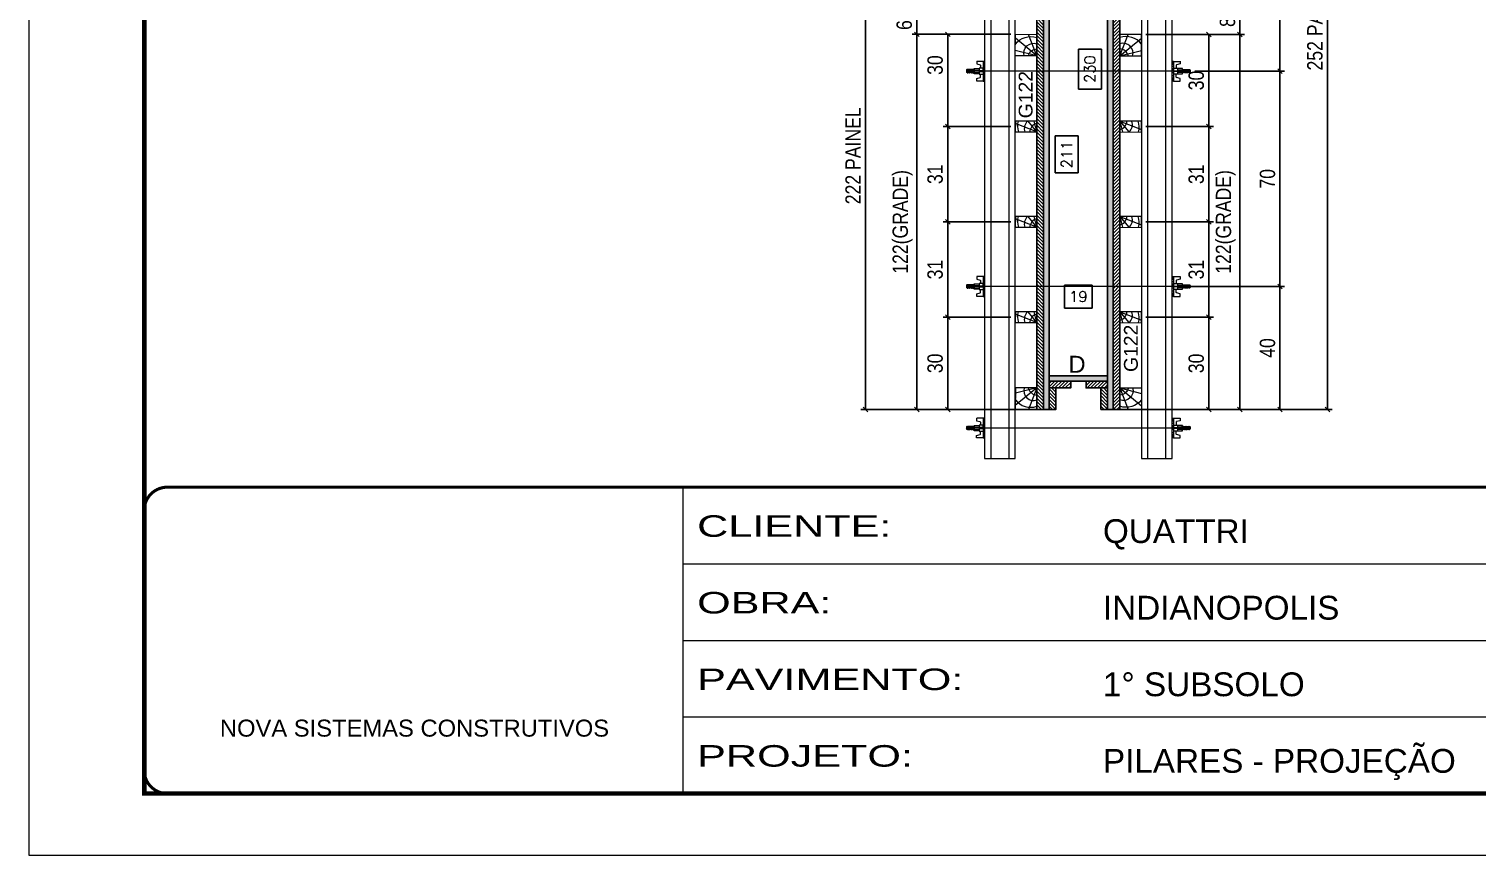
# Model space of a CAD drawing. Header units: millimetres. Extents: x 1945 to 8225, y 304 to 15137.
# Drawn here: x 3543 to 4485, y 8344 to 8881 of the extents above; entities that cross this region are included whole.
import ezdxf
from ezdxf.enums import TextEntityAlignment as Align

# ---------------------------------------------------------------- set-up
doc = ezdxf.new("R2010")
doc.units = ezdxf.units.MM
doc.linetypes.add('CONTINUO', pattern=[0])
doc.linetypes.add('DASHED', pattern=[0.75, 0.5, -0.25])
for name, color, linetype, lineweight in [('CONCRETO', 251, 'Continuous', 25), ('Folhas', 255, 'Continuous', 9), ('Hachura', 251, 'Continuous', 9), ('Madeira', 126, 'Continuous', 18), ('Perfil Metálico', 224, 'Continuous', 18), ('SARRAFO DE PRESSAO', 251, 'DASHED', 9)]:
    doc.layers.add(name, color=color, linetype=linetype, lineweight=lineweight)
for name, color, linetype in [('COTA', 241, 'Continuous'), ('Painéis', 200, 'Continuous'), ('SARRAFO', 251, 'Continuous'), ('TEXTO_GERAL', 7, 'Continuous')]:
    doc.layers.add(name, color=color, linetype=linetype)
doc.styles.add('ARIAL', font='arial.ttf')
doc.styles.add('COTA TECNICA 2X', font='techl___.ttf', dxfattribs={"height": 10})
doc.styles.add('ROMANS', font='romans.shx')
doc.styles.add('SANSSERIF', font='sas_____.pfb')
doc.styles.add('Tecnologia', font='')
doc.styles.get('Tecnologia').set_extended_font_data('Forgotten Futurist')
doc.dimstyles.new('Cota Seção interna', dxfattribs={"dimtxt": 7, "dimasz": 6, "dimexe": 0.18, "dimexo": 2, "dimgap": -4, "dimtad": 3, "dimdec": 1, "dimlfac": 0.5, "dimzin": 12, "dimdsep": 46, "dimtxsty": 'ROMANS', "dimblk": 'ARCHTICK', "dimcen": 0.09, "dimse1": 1, "dimse2": 1, "dimsd1": 1, "dimsd2": 1, "dimclrd": 180, "dimclre": 5, "dimclrt": 1, "dimadec": 0, "dimazin": 3, "dimtfac": 1, "dimtdec": 1, "dimtofl": 0, "dimtmove": 0, "dimatfit": 3, "dimldrblk": 'ARCHTICK', "dimfxl": 1, "dimtolj": 1, "dimtzin": 0, "dimarcsym": 0})
doc.dimstyles.new('SECAO PILAR', dxfattribs={"dimtxt": 10, "dimasz": 3, "dimexe": 3, "dimexo": 3, "dimgap": 3, "dimtad": 1, "dimdec": 1, "dimlfac": 0.5, "dimzin": 12, "dimdsep": 46, "dimtxsty": 'COTA TECNICA 2X', "dimblk1": 'OBLIQUE', "dimblk2": 'OBLIQUE', "dimsah": 1, "dimcen": 0.9, "dimclrd": 256, "dimclre": 256, "dimclrt": 256, "dimadec": 1, "dimazin": 3, "dimtfac": 1, "dimtdec": 1, "dimtmove": 0, "dimatfit": 3, "dimfxl": 1, "dimtolj": 1, "dimtzin": 12, "dimarcsym": 0})

# ---------------------------------------------------------------- blocks, each defined once
blk = doc.blocks.new('9999999999')
at = {"color": 30, "linetype": 'CONTINUO'}
for p, q in [((98564.56, 34230.21), (98564.56, 34429.45)), ((98564.56, 34379.64), (99583.98, 34379.64)), ((98564.56, 34329.83), (99487.98, 34329.83)), ((98564.56, 34280.02), (99487.98, 34280.02))]:
    blk.add_line(p, q, dxfattribs=at)
at = {"color": 30, "linetype": 'CONTINUO', "const_width": 2}
blk.add_lwpolyline([(99583.98, 34230.21), (99583.98, 34414.45, 0.414214), (99568.98, 34429.45), (98228.98, 34429.45, 0.414214), (98213.98, 34414.45), (98213.98, 34245.21, 0.414214), (98228.98, 34230.21), (99583.98, 34230.21)], format="xyb", dxfattribs=at)
at = {"layer": 'Folhas'}
blk.add_lwpolyline([(98138.98, 34190.21), (99623.98, 34190.21), (99623.98, 35240.21), (98138.98, 35240.21)], close=True, dxfattribs=at)
at = {"layer": 'Folhas', "color": 30, "const_width": 3}
blk.add_lwpolyline([(98213.98, 34230.21), (99583.98, 34230.21), (99583.98, 35200.21), (98213.98, 35200.21)], close=True, dxfattribs=at)
at = {"color": 7, "linetype": 'Continuous', "ltscale": 5, "style": 'ARIAL'}
for s, height, p in [('QUATTRI', 15.483, (98837.68, 34393.13)), ('INDIANOPOLIS', 15.4829, (98837.68, 34343.32)), ('1° SUBSOLO', 15.483, (98837.68, 34293.51)), ('NOVA SISTEMAS CONSTRUTIVOS', 11.0592, (98263.19, 34267.21)), ('PILARES - PROJEÇÃO', 15.4829, (98837.68, 34243.7))]:
    blk.add_text(s, height=height, dxfattribs=at).set_placement(p)
at = {"layer": 'Folhas', "color": 7, "style": 'Tecnologia', "width": 1.5}
for s, p in [('CLIENTE:', (98573.65, 34397.17)), ('OBRA:', (98573.65, 34347.31)), ('PAVIMENTO:', (98573.65, 34297.5)), ('PROJETO:', (98573.65, 34247.69))]:
    blk.add_text(s, height=14, dxfattribs=at).set_placement(p)
blk = doc.blocks.new('*D937')
at = {"layer": 'COTA', "color": 180, "lineweight": -2, "transparency": 16777216}
for p, q in [((4235.05, 8714.92), (4217.05, 8714.92)), ((4217.05, 8714.92), (4217.05, 8699.92)), ((4235.05, 8699.92), (4235.05, 8714.92)), ((4217.05, 8699.92), (4235.05, 8699.92))]:
    blk.add_line(p, q, dxfattribs=at)
at = {"layer": 'Defpoints', "color": 0, "transparency": 16777216}
for p in [(4207.05, 8695.92), (4207.05, 8656.4), (4245.05, 8656.4)]:
    blk.add_point(p, dxfattribs=at)
at = {"layer": 'COTA', "color": 1, "transparency": 16777216, "insert": (4226.05, 8707.42), "char_height": 7, "attachment_point": 5, "style": 'ROMANS'}
blk.add_mtext('\\A1;19', dxfattribs=at)
blk = doc.blocks.new('_ArchTick')
at = {"color": 0, "linetype": 'ByBlock', "const_width": 0.15}
blk.add_lwpolyline([(-0.5, -0.5), (0.5, 0.5)], dxfattribs=at)
blk = doc.blocks.new('C')
at = {"layer": 'Hachura', "color": 0}
for p, q in [((0, 3.22), (0, -3.22)), ((0.45, 3.22), (0, 3.22)), ((0.46, 3.16), (0, 3.16)), ((0.46, 3.05), (0, 3.05)), ((0.46, 2.88), (0, 2.88)), ((0, 2.75), (0, -1.16)), ((0.46, 2.65), (0, 2.65)), ((0.46, 2.23), (0, 2.23)), ((0.46, 1.51), (0, 1.51)), ((0.39, 0.49), (0.17, 0.49)), ((0.45, -3.23), (0.45, 3.22)), ((0.45, 3.22), (2.58, 3.22)), ((1.74, 0.97), (0.45, 0.97)), ((1.45, 0.1), (0.45, 0.1)), ((1.35, 1.94), (1.35, 0.96)), ((2.58, 2.39), (1.47, 2.09)), ((1.74, -0.97), (1.74, 0.97)), ((1.74, 0.97), (1.74, 0.84)), ((1.74, 0.97), (1.74, 0.84)), ((1.74, 0.84), (3.35, 0.84)), ((3.35, 0.45), (1.74, 0.45)), ((2.58, 3.22), (2.58, 2.39)), ((3.32, 0.84), (3.32, -0.84)), ((3.35, 0.84), (3.35, -0.84)), ((3.68, 0.45), (3.35, 0.45)), ((3.84, -0.52), (3.35, 0.45)), ((3.35, 0.06), (3.67, -0.57)), ((3.68, 0.45), (4.16, -0.52)), ((3.72, 0.5), (4.25, -0.57)), ((4.37, -0.55), (3.83, 0.53)), ((4.15, 0.45), (3.93, 0.45)), ((4.42, -0.52), (3.93, 0.45)), ((4.15, 0.45), (4.26, 0.45)), ((4.26, 0.45), (4.74, -0.52)), ((4.3, 0.5), (4.83, -0.57)), ((4.95, -0.55), (4.41, 0.53)), ((4.51, 0.45), (4.84, 0.45)), ((5, -0.52), (4.51, 0.45)), ((4.84, 0.45), (5.32, -0.52)), ((4.88, 0.5), (5.41, -0.57)), ((5.53, -0.55), (4.99, 0.53)), ((5.58, -0.52), (5.09, 0.45)), ((5.42, 0.45), (5.09, 0.45)), ((5.58, -0.52), (5.09, 0.45)), ((5.42, 0.45), (5.74, -0.19)), ((5.46, 0.5), (5.74, -0.07)), ((5.74, 0.19), (5.57, 0.53)), ((5.74, 0.32), (5.68, 0.45)), ((5.68, 0.45), (5.74, 0.45)), ((5.74, 0.45), (5.9, 0.29)), ((5.74, 0.45), (5.74, -0.52)), ((5.9, -0.36), (5.9, 0.29)), ((0.45, 0), (0, 0)), ((0.46, -1.52), (0, -1.52)), ((0.46, -2.23), (0, -2.23)), ((0.46, -2.65), (0, -2.65)), ((0.46, -2.88), (0, -2.88)), ((0.46, -3.05), (0, -3.05)), ((0.46, -3.16), (0, -3.16)), ((0, -3.22), (2.57, -3.22)), ((0.08, -0.48), (0.29, -0.48)), ((0.29, -0.48), (0.4, -0.48)), ((0.45, 0), (0.45, -0.97)), ((0.45, -0.16), (1.45, -0.16)), ((0.45, -0.65), (0.45, -0.32)), ((0.45, -3.23), (0.45, -0.65)), ((0.45, -0.97), (1.74, -0.97)), ((1.35, -1.94), (1.35, -0.97)), ((2.58, -2.39), (1.47, -2.1)), ((3.35, -0.32), (1.74, -0.32)), ((3.35, -0.84), (1.74, -0.84)), ((2.58, -3.23), (2.58, -2.39)), ((3.35, -0.07), (3.58, -0.52)), ((3.35, -0.52), (3.58, -0.52)), ((3.84, -0.52), (4.16, -0.52)), ((4.42, -0.52), (4.74, -0.52)), ((4.63, -0.52), (4.74, -0.52)), ((5, -0.52), (5.32, -0.52)), ((5.58, -0.52), (5.74, -0.52)), ((5.74, -0.52), (5.9, -0.36)), ((5.74, -0.52), (5.74, -0.52))]:
    blk.add_line(p, q, dxfattribs=at)
for centre, radius, start, end in [((1.52, 1.94), 0.161, 104.7436, 180), ((1.44, -0.03), 0.129, 272.695, 87.305), ((3.81, 0.39), 0.143, 25.5688, 154.4312), ((4.39, 0.39), 0.143, 25.5688, 154.4312), ((4.97, 0.39), 0.143, 25.5688, 154.4312), ((5.55, 0.39), 0.143, 25.5688, 154.4312), ((0.17, -0.37), 0.174, 221.744, 317.8592), ((1.52, -1.94), 0.161, 180, 255.2564), ((3.71, -0.4), 0.174, 222.1408, 318.256), ((4.29, -0.4), 0.174, 222.1408, 318.256), ((4.87, -0.4), 0.174, 222.1408, 318.256), ((5.45, -0.4), 0.174, 222.1408, 318.256), ((5.61, -0.4), 0.174, 317.8592, 318.256)]:
    blk.add_arc(centre, radius, start, end, dxfattribs=at)
blk = doc.blocks.new('_Oblique')
at = {"color": 0, "linetype": 'ByBlock', "lineweight": -2}
blk.add_line((-0.5, -0.5), (0.5, 0.5), dxfattribs=at)
blk = doc.blocks.new('*D939')
at = {"layer": 'COTA', "lineweight": -2, "transparency": 16777216}
for p, q in [((4196.05, 9078), (4084.57, 9078)), ((4087.57, 8634), (4087.57, 9078)), ((4196.05, 8634), (4084.57, 8634))]:
    blk.add_line(p, q, dxfattribs=at)
at = {"layer": 'Defpoints', "color": 0, "transparency": 16777216}
for p in [(4087.57, 9078), (4199.05, 9078), (4199.05, 8634)]:
    blk.add_point(p, dxfattribs=at)
at = {"layer": 'COTA', "lineweight": -2, "transparency": 16777216, "xscale": 3, "yscale": 3, "zscale": 3}
for p, rotation in [((4087.57, 9078), 90), ((4087.57, 8634), 270)]:
    blk.add_blockref('_Oblique', p, dxfattribs=dict(at, rotation=rotation))
at = {"layer": 'COTA', "transparency": 16777216, "insert": (4079.49, 8799), "char_height": 10, "attachment_point": 5, "rotation": 90, "style": 'COTA TECNICA 2X'}
blk.add_mtext('\\A1;222 PAINEL', dxfattribs=at)
blk = doc.blocks.new('*D942')
at = {"layer": 'COTA', "lineweight": -2, "transparency": 16777216}
for p, q in [((4290.05, 8714.01), (4360.23, 8714.01)), ((4357.23, 8634), (4357.23, 8714.01)), ((4270.05, 8634), (4360.23, 8634))]:
    blk.add_line(p, q, dxfattribs=at)
at = {"layer": 'Defpoints', "color": 0, "transparency": 16777216}
for p in [(4287.05, 8714.01), (4357.23, 8714.01), (4267.05, 8634)]:
    blk.add_point(p, dxfattribs=at)
at = {"layer": 'COTA', "lineweight": -2, "transparency": 16777216, "xscale": 3, "yscale": 3, "zscale": 3}
for p, rotation in [((4357.23, 8714.01), 90), ((4357.23, 8634), 270)]:
    blk.add_blockref('_Oblique', p, dxfattribs=dict(at, rotation=rotation))
at = {"layer": 'COTA', "transparency": 16777216, "insert": (4349.13, 8674), "char_height": 10, "attachment_point": 5, "rotation": 90, "style": 'COTA TECNICA 2X'}
blk.add_mtext('\\A1;40', dxfattribs=at)
blk = doc.blocks.new('*D943')
at = {"layer": 'COTA', "linetype": 'ByBlock', "lineweight": -2, "transparency": 16777216}
for p, q in [((4301.86, 8854.07), (4360.23, 8854.07)), ((4357.23, 8714.01), (4357.23, 8854.07)), ((4290.05, 8714.01), (4360.23, 8714.01))]:
    blk.add_line(p, q, dxfattribs=at)
at = {"layer": 'Defpoints', "color": 0, "linetype": 'ByBlock', "transparency": 16777216}
for p in [(4298.86, 8854.07), (4357.23, 8854.07), (4287.05, 8714.01)]:
    blk.add_point(p, dxfattribs=at)
at = {"layer": 'COTA', "linetype": 'ByBlock', "lineweight": -2, "transparency": 16777216, "xscale": 3, "yscale": 3, "zscale": 3}
for p, rotation in [((4357.23, 8854.07), 90), ((4357.23, 8714.01), 270)]:
    blk.add_blockref('_Oblique', p, dxfattribs=dict(at, rotation=rotation))
at = {"layer": 'COTA', "linetype": 'ByBlock', "transparency": 16777216, "insert": (4349.13, 8784.04), "char_height": 10, "attachment_point": 5, "rotation": 90, "style": 'COTA TECNICA 2X'}
blk.add_mtext('\\A1;70', dxfattribs=at)
blk = doc.blocks.new('*D944')
at = {"layer": 'COTA', "linetype": 'ByBlock', "lineweight": -2, "transparency": 16777216}
for p, q in [((4301.86, 8994.07), (4360.23, 8994.07)), ((4357.23, 8854.07), (4357.23, 8994.07)), ((4301.86, 8854.07), (4360.23, 8854.07))]:
    blk.add_line(p, q, dxfattribs=at)
at = {"layer": 'Defpoints', "color": 0, "linetype": 'ByBlock', "transparency": 16777216}
for p in [(4298.86, 8994.07), (4357.23, 8994.07), (4298.86, 8854.07)]:
    blk.add_point(p, dxfattribs=at)
at = {"layer": 'COTA', "linetype": 'ByBlock', "lineweight": -2, "transparency": 16777216, "xscale": 3, "yscale": 3, "zscale": 3}
for p, rotation in [((4357.23, 8994.07), 90), ((4357.23, 8854.07), 270)]:
    blk.add_blockref('_Oblique', p, dxfattribs=dict(at, rotation=rotation))
at = {"layer": 'COTA', "linetype": 'ByBlock', "transparency": 16777216, "insert": (4349.13, 8924.07), "char_height": 10, "attachment_point": 5, "rotation": 90, "style": 'COTA TECNICA 2X'}
blk.add_mtext('\\A1;70', dxfattribs=at)
blk = doc.blocks.new('*D945')
at = {"layer": 'COTA', "linetype": 'ByBlock', "lineweight": -2, "transparency": 16777216}
for p, q in [((4248.05, 9138), (4391.08, 9138)), ((4388.08, 8634), (4388.08, 9138)), ((4248.05, 8634), (4391.08, 8634))]:
    blk.add_line(p, q, dxfattribs=at)
at = {"layer": 'Defpoints', "color": 0, "linetype": 'ByBlock', "transparency": 16777216}
for p in [(4245.05, 9138), (4388.08, 9138), (4245.05, 8634)]:
    blk.add_point(p, dxfattribs=at)
at = {"layer": 'COTA', "linetype": 'ByBlock', "lineweight": -2, "transparency": 16777216, "xscale": 3, "yscale": 3, "zscale": 3}
for p, rotation in [((4388.08, 9138), 90), ((4388.08, 8634), 270)]:
    blk.add_blockref('_Oblique', p, dxfattribs=dict(at, rotation=rotation))
at = {"layer": 'COTA', "linetype": 'ByBlock', "transparency": 16777216, "insert": (4379.97, 8886), "char_height": 10, "attachment_point": 5, "rotation": 90, "style": 'COTA TECNICA 2X'}
blk.add_mtext('\\A1;252 PAINEL', dxfattribs=at)
blk = doc.blocks.new('*D947')
at = {"layer": 'COTA', "color": 180, "lineweight": -2, "transparency": 16777216}
for p, q in [((4241.05, 8868.36), (4226.05, 8868.36)), ((4226.05, 8868.36), (4226.05, 8842.36)), ((4241.05, 8842.36), (4241.05, 8868.36)), ((4226.05, 8842.36), (4241.05, 8842.36))]:
    blk.add_line(p, q, dxfattribs=at)
at = {"layer": 'Defpoints', "color": 0, "transparency": 16777216}
for p in [(4245.05, 9116), (4245.05, 8656), (4245.05, 8656)]:
    blk.add_point(p, dxfattribs=at)
at = {"layer": 'COTA', "color": 1, "transparency": 16777216, "insert": (4233.55, 8855.36), "char_height": 7, "attachment_point": 5, "rotation": 90, "style": 'ROMANS'}
blk.add_mtext('\\A1;230', dxfattribs=at)
blk = doc.blocks.new('PONTALETE')
at = {"layer": 'Madeira'}
for q in [(2.71, 7), (7, 5.76), (7, 1.74)]:
    blk.add_line((0, 0), q, dxfattribs=at)
blk.add_lwpolyline([(0, 0), (7, 0), (7, 7), (0, 7)], close=True, dxfattribs=at)
for centre, radius, start, end in [((2.04, 0.06), 6.23, 37.2818, 109.0913), ((1.09, 0.9), 3.19, 343.603, 109.9847), ((-0.21, -0.78), 3.09, 14.6322, 86.0383)]:
    blk.add_arc(centre, radius, start, end, dxfattribs=at)
blk = doc.blocks.new('MEIO PONTALETE')
at = {"layer": 'Madeira'}
for q in [(2.71, 7), (3.5, 2.88), (3.5, 0.87)]:
    blk.add_line((0, 0), q, dxfattribs=at)
blk.add_lwpolyline([(0, 0), (3.5, 0), (3.5, 7), (0, 7)], close=True, dxfattribs=at)
for centre, radius, start, end in [((2.04, 0.06), 6.23, 76.4499, 109.0913), ((1.09, 0.9), 3.19, 40.9063, 109.9847), ((-0.21, -0.78), 3.09, 14.6322, 86.0383)]:
    blk.add_arc(centre, radius, start, end, dxfattribs=at)
blk = doc.blocks.new('*D948')
at = {"layer": 'COTA', "lineweight": -2, "transparency": 16777216}
for p, q in [((4182.05, 8694.01), (4138.11, 8694.01)), ((4141.11, 8634.01), (4141.11, 8694.01)), ((4182.04, 8634.01), (4138.11, 8634.01))]:
    blk.add_line(p, q, dxfattribs=at)
at = {"layer": 'Defpoints', "color": 0, "transparency": 16777216}
for p in [(4141.11, 8694.01), (4185.05, 8694.01), (4185.04, 8634.01)]:
    blk.add_point(p, dxfattribs=at)
at = {"layer": 'COTA', "lineweight": -2, "transparency": 16777216, "xscale": 3, "yscale": 3, "zscale": 3}
for p, rotation in [((4141.11, 8694.01), 90), ((4141.11, 8634.01), 270)]:
    blk.add_blockref('_Oblique', p, dxfattribs=dict(at, rotation=rotation))
at = {"layer": 'COTA', "transparency": 16777216, "insert": (4132.9, 8664.01), "char_height": 10, "attachment_point": 5, "rotation": 90, "style": 'COTA TECNICA 2X'}
blk.add_mtext('\\A1;30', dxfattribs=at)
blk = doc.blocks.new('*D949')
at = {"layer": 'COTA', "lineweight": -2, "transparency": 16777216}
for p, q in [((4182.07, 8878.01), (4117.92, 8878.01)), ((4120.92, 8878.01), (4120.92, 8634.01)), ((4182.04, 8634.01), (4117.92, 8634.01))]:
    blk.add_line(p, q, dxfattribs=at)
at = {"layer": 'Defpoints', "color": 0, "transparency": 16777216}
for p in [(4185.07, 8878.01), (4120.92, 8634.01), (4185.04, 8634.01)]:
    blk.add_point(p, dxfattribs=at)
at = {"layer": 'COTA', "lineweight": -2, "transparency": 16777216, "xscale": 3, "yscale": 3, "zscale": 3}
for p, rotation in [((4120.92, 8878.01), 90), ((4120.92, 8634.01), 270)]:
    blk.add_blockref('_Oblique', p, dxfattribs=dict(at, rotation=rotation))
at = {"layer": 'COTA', "transparency": 16777216, "insert": (4111.7, 8756.01), "char_height": 10, "attachment_point": 5, "rotation": 90, "style": 'COTA TECNICA 2X'}
blk.add_mtext('\\A1;122(GRADE)', dxfattribs=at)
blk = doc.blocks.new('*D950')
at = {"layer": 'COTA', "lineweight": -2, "transparency": 16777216}
for p, q in [((4182.05, 8756.01), (4138.11, 8756.01)), ((4141.11, 8694.01), (4141.11, 8756.01)), ((4182.05, 8694.01), (4138.11, 8694.01))]:
    blk.add_line(p, q, dxfattribs=at)
at = {"layer": 'Defpoints', "color": 0, "transparency": 16777216}
for p in [(4141.11, 8756.01), (4185.05, 8756.01), (4185.05, 8694.01)]:
    blk.add_point(p, dxfattribs=at)
at = {"layer": 'COTA', "lineweight": -2, "transparency": 16777216, "xscale": 3, "yscale": 3, "zscale": 3}
for p, rotation in [((4141.11, 8756.01), 90), ((4141.11, 8694.01), 270)]:
    blk.add_blockref('_Oblique', p, dxfattribs=dict(at, rotation=rotation))
at = {"layer": 'COTA', "transparency": 16777216, "insert": (4132.9, 8725.01), "char_height": 10, "attachment_point": 5, "rotation": 90, "style": 'COTA TECNICA 2X'}
blk.add_mtext('\\A1;31', dxfattribs=at)
blk = doc.blocks.new('*D951')
at = {"layer": 'COTA', "lineweight": -2, "transparency": 16777216}
for p, q in [((4182.05, 8818.01), (4138.11, 8818.01)), ((4141.11, 8756.01), (4141.11, 8818.01)), ((4182.05, 8756.01), (4138.11, 8756.01))]:
    blk.add_line(p, q, dxfattribs=at)
at = {"layer": 'Defpoints', "color": 0, "transparency": 16777216}
for p in [(4141.11, 8818.01), (4185.05, 8818.01), (4185.05, 8756.01)]:
    blk.add_point(p, dxfattribs=at)
at = {"layer": 'COTA', "lineweight": -2, "transparency": 16777216, "xscale": 3, "yscale": 3, "zscale": 3}
for p, rotation in [((4141.11, 8818.01), 90), ((4141.11, 8756.01), 270)]:
    blk.add_blockref('_Oblique', p, dxfattribs=dict(at, rotation=rotation))
at = {"layer": 'COTA', "transparency": 16777216, "insert": (4132.9, 8787.01), "char_height": 10, "attachment_point": 5, "rotation": 90, "style": 'COTA TECNICA 2X'}
blk.add_mtext('\\A1;31', dxfattribs=at)
blk = doc.blocks.new('*D952')
at = {"layer": 'COTA', "lineweight": -2, "transparency": 16777216}
for p, q in [((4182.05, 8878.01), (4138.11, 8878.01)), ((4141.11, 8818.01), (4141.11, 8878.01)), ((4182.05, 8818.01), (4138.11, 8818.01))]:
    blk.add_line(p, q, dxfattribs=at)
at = {"layer": 'Defpoints', "color": 0, "transparency": 16777216}
for p in [(4141.11, 8878.01), (4185.05, 8878.01), (4185.05, 8818.01)]:
    blk.add_point(p, dxfattribs=at)
at = {"layer": 'COTA', "lineweight": -2, "transparency": 16777216, "xscale": 3, "yscale": 3, "zscale": 3}
for p, rotation in [((4141.11, 8878.01), 90), ((4141.11, 8818.01), 270)]:
    blk.add_blockref('_Oblique', p, dxfattribs=dict(at, rotation=rotation))
at = {"layer": 'COTA', "transparency": 16777216, "insert": (4132.9, 8858.01), "char_height": 10, "attachment_point": 5, "rotation": 90, "style": 'COTA TECNICA 2X'}
blk.add_mtext('\\A1;30', dxfattribs=at)
blk = doc.blocks.new('*D956')
at = {"layer": 'COTA', "lineweight": -2, "transparency": 16777216}
for p, q in [((4182.06, 8890.02), (4117.92, 8890.02)), ((4120.92, 8878.01), (4120.92, 8890.02)), ((4182.07, 8878.01), (4117.92, 8878.01))]:
    blk.add_line(p, q, dxfattribs=at)
at = {"layer": 'Defpoints', "color": 0, "transparency": 16777216}
for p in [(4120.92, 8890.02), (4185.06, 8890.02), (4185.07, 8878.01)]:
    blk.add_point(p, dxfattribs=at)
at = {"layer": 'COTA', "lineweight": -2, "transparency": 16777216, "xscale": 3, "yscale": 3, "zscale": 3}
for p, rotation in [((4120.92, 8890.02), 90), ((4120.92, 8878.01), 270)]:
    blk.add_blockref('_Oblique', p, dxfattribs=dict(at, rotation=rotation))
at = {"layer": 'COTA', "transparency": 16777216, "insert": (4112.82, 8884.02), "char_height": 10, "attachment_point": 5, "rotation": 90, "style": 'COTA TECNICA 2X'}
blk.add_mtext('\\A1;6', dxfattribs=at)
blk = doc.blocks.new('*D958')
at = {"layer": 'COTA', "color": 180, "lineweight": -2, "transparency": 16777216}
for p, q in [((4225.96, 8811.89), (4210.96, 8811.89)), ((4210.96, 8811.89), (4210.96, 8787.89)), ((4225.96, 8787.89), (4225.96, 8811.89)), ((4210.96, 8787.89), (4225.96, 8787.89))]:
    blk.add_line(p, q, dxfattribs=at)
at = {"layer": 'Defpoints', "color": 0, "transparency": 16777216}
for p in [(4207.05, 9078), (4207.05, 8656), (4229.96, 8656)]:
    blk.add_point(p, dxfattribs=at)
at = {"layer": 'COTA', "color": 1, "transparency": 16777216, "insert": (4218.46, 8799.89), "char_height": 7, "attachment_point": 5, "rotation": 90, "style": 'ROMANS'}
blk.add_mtext('\\A1;211', dxfattribs=at)
blk = doc.blocks.new('*D963')
at = {"layer": 'COTA', "lineweight": -2, "transparency": 16777216}
for p, q in [((4270.06, 8877.98), (4313.99, 8877.98)), ((4310.99, 8877.98), (4310.99, 8817.98)), ((4270.05, 8817.98), (4313.99, 8817.98))]:
    blk.add_line(p, q, dxfattribs=at)
at = {"layer": 'Defpoints', "color": 0, "transparency": 16777216}
for p in [(4267.06, 8877.98), (4267.05, 8817.98), (4310.99, 8817.98)]:
    blk.add_point(p, dxfattribs=at)
at = {"layer": 'COTA', "lineweight": -2, "transparency": 16777216, "xscale": 3, "yscale": 3, "zscale": 3}
for p, rotation in [((4310.99, 8877.98), 90), ((4310.99, 8817.98), 270)]:
    blk.add_blockref('_Oblique', p, dxfattribs=dict(at, rotation=rotation))
at = {"layer": 'COTA', "transparency": 16777216, "insert": (4302.77, 8847.98), "char_height": 10, "attachment_point": 5, "rotation": 90, "style": 'COTA TECNICA 2X'}
blk.add_mtext('\\A1;30', dxfattribs=at)
blk = doc.blocks.new('*D964')
at = {"layer": 'COTA', "lineweight": -2, "transparency": 16777216}
for p, q in [((4270.06, 8877.98), (4334.19, 8877.98)), ((4331.19, 8633.98), (4331.19, 8877.98)), ((4270.04, 8633.98), (4334.19, 8633.98))]:
    blk.add_line(p, q, dxfattribs=at)
at = {"layer": 'Defpoints', "color": 0, "transparency": 16777216}
for p in [(4267.06, 8877.98), (4331.19, 8877.98), (4267.04, 8633.98)]:
    blk.add_point(p, dxfattribs=at)
at = {"layer": 'COTA', "lineweight": -2, "transparency": 16777216, "xscale": 3, "yscale": 3, "zscale": 3}
for p, rotation in [((4331.19, 8877.98), 90), ((4331.19, 8633.98), 270)]:
    blk.add_blockref('_Oblique', p, dxfattribs=dict(at, rotation=rotation))
at = {"layer": 'COTA', "transparency": 16777216, "insert": (4321.96, 8755.98), "char_height": 10, "attachment_point": 5, "rotation": 90, "style": 'COTA TECNICA 2X'}
blk.add_mtext('\\A1;122(GRADE)', dxfattribs=at)
blk = doc.blocks.new('*D965')
at = {"layer": 'COTA', "lineweight": -2, "transparency": 16777216}
for p, q in [((4270.05, 8817.98), (4313.99, 8817.98)), ((4310.99, 8817.98), (4310.99, 8755.98)), ((4270.05, 8755.98), (4313.99, 8755.98))]:
    blk.add_line(p, q, dxfattribs=at)
at = {"layer": 'Defpoints', "color": 0, "transparency": 16777216}
for p in [(4267.05, 8817.98), (4267.05, 8755.98), (4310.99, 8755.98)]:
    blk.add_point(p, dxfattribs=at)
at = {"layer": 'COTA', "lineweight": -2, "transparency": 16777216, "xscale": 3, "yscale": 3, "zscale": 3}
for p, rotation in [((4310.99, 8817.98), 90), ((4310.99, 8755.98), 270)]:
    blk.add_blockref('_Oblique', p, dxfattribs=dict(at, rotation=rotation))
at = {"layer": 'COTA', "transparency": 16777216, "insert": (4302.77, 8786.98), "char_height": 10, "attachment_point": 5, "rotation": 90, "style": 'COTA TECNICA 2X'}
blk.add_mtext('\\A1;31', dxfattribs=at)
blk = doc.blocks.new('*D966')
at = {"layer": 'COTA', "lineweight": -2, "transparency": 16777216}
for p, q in [((4270.05, 8755.98), (4313.99, 8755.98)), ((4310.99, 8755.98), (4310.99, 8693.98)), ((4270.05, 8693.98), (4313.99, 8693.98))]:
    blk.add_line(p, q, dxfattribs=at)
at = {"layer": 'Defpoints', "color": 0, "transparency": 16777216}
for p in [(4267.05, 8755.98), (4267.05, 8693.98), (4310.99, 8693.98)]:
    blk.add_point(p, dxfattribs=at)
at = {"layer": 'COTA', "lineweight": -2, "transparency": 16777216, "xscale": 3, "yscale": 3, "zscale": 3}
for p, rotation in [((4310.99, 8755.98), 90), ((4310.99, 8693.98), 270)]:
    blk.add_blockref('_Oblique', p, dxfattribs=dict(at, rotation=rotation))
at = {"layer": 'COTA', "transparency": 16777216, "insert": (4302.77, 8724.98), "char_height": 10, "attachment_point": 5, "rotation": 90, "style": 'COTA TECNICA 2X'}
blk.add_mtext('\\A1;31', dxfattribs=at)
blk = doc.blocks.new('*D967')
at = {"layer": 'COTA', "lineweight": -2, "transparency": 16777216}
for p, q in [((4270.05, 8693.98), (4313.99, 8693.98)), ((4310.99, 8693.98), (4310.99, 8633.98)), ((4270.05, 8633.98), (4313.99, 8633.98))]:
    blk.add_line(p, q, dxfattribs=at)
at = {"layer": 'Defpoints', "color": 0, "transparency": 16777216}
for p in [(4267.05, 8693.98), (4267.05, 8633.98), (4310.99, 8633.98)]:
    blk.add_point(p, dxfattribs=at)
at = {"layer": 'COTA', "lineweight": -2, "transparency": 16777216, "xscale": 3, "yscale": 3, "zscale": 3}
for p, rotation in [((4310.99, 8693.98), 90), ((4310.99, 8633.98), 270)]:
    blk.add_blockref('_Oblique', p, dxfattribs=dict(at, rotation=rotation))
at = {"layer": 'COTA', "transparency": 16777216, "insert": (4302.77, 8663.98), "char_height": 10, "attachment_point": 5, "rotation": 90, "style": 'COTA TECNICA 2X'}
blk.add_mtext('\\A1;30', dxfattribs=at)
blk = doc.blocks.new('*D1620')
at = {"layer": 'COTA', "lineweight": -2, "transparency": 16777216}
for p, q in [((4270.06, 8893.98), (4334.19, 8893.98)), ((4331.19, 8877.98), (4331.19, 8893.98)), ((4270.05, 8877.98), (4334.19, 8877.98))]:
    blk.add_line(p, q, dxfattribs=at)
at = {"layer": 'Defpoints', "color": 0, "transparency": 16777216}
for p in [(4267.06, 8893.98), (4331.19, 8893.98), (4267.05, 8877.98)]:
    blk.add_point(p, dxfattribs=at)
at = {"layer": 'COTA', "lineweight": -2, "transparency": 16777216, "xscale": 3, "yscale": 3, "zscale": 3}
for p, rotation in [((4331.19, 8893.98), 90), ((4331.19, 8877.98), 270)]:
    blk.add_blockref('_Oblique', p, dxfattribs=dict(at, rotation=rotation))
at = {"layer": 'COTA', "transparency": 16777216, "insert": (4323.09, 8885.98), "char_height": 10, "attachment_point": 5, "rotation": 90, "style": 'COTA TECNICA 2X'}
blk.add_mtext('\\A1;8', dxfattribs=at)

msp = doc.modelspace()

# ---------------------------------------------------------------- hatches: boundary and pattern name
at = {"layer": 'Hachura'}
h = msp.add_hatch(color=256, dxfattribs=at)
h.dxf.hatch_style = 1
h.paths.add_polyline_path([(4248.65, 9138), (4245.05, 9138), (4245.05, 8634), (4248.65, 8634)])
h = msp.add_hatch(dxfattribs=at)
h.set_pattern_fill('ANSI31', color=256, scale=0.5, angle=360, style=0)
h.set_pattern_definition([(45, (15428.9445, -371.2086), (-1.12253202, 1.12253202), [])])
h.paths.add_polyline_path([(4248.65, 8634), (4253.05, 8634), (4253.05, 9134), (4248.65, 9134)])
h = msp.add_hatch(dxfattribs=at)
h.set_pattern_fill('ANSI31', color=256, scale=0.5, angle=450, style=0)
h.set_pattern_definition([(135, (-18544.7664, 17398.533), (-1.12253202, -1.12253202), [])])
h.paths.add_polyline_path([(4199.05, 8634), (4203.45, 8634), (4203.45, 9078), (4199.05, 9078)])
h = msp.add_hatch(color=256, dxfattribs=at)
h.dxf.hatch_style = 1
h.paths.add_polyline_path([(4203.45, 8634), (4207.05, 8634), (4207.05, 9078), (4203.45, 9078)])
h = msp.add_hatch(color=256, dxfattribs=at)
h.dxf.hatch_style = 1
h.paths.add_polyline_path([(4245.05, 8656), (4245.05, 8652.4), (4207.05, 8652.4), (4207.05, 8656)])
h = msp.add_hatch(dxfattribs=at)
h.set_pattern_fill('ANSI31', color=256, scale=0.5, angle=180, style=0)
h.set_pattern_definition([(225, (-5391.91, -15107.627), (1.12253202, -1.12253202), [])])
h.paths.add_polyline_path([(4221.05, 8648), (4221.05, 8652.4), (4207.05, 8652.4), (4207.05, 8648)])
h = msp.add_hatch(dxfattribs=at)
h.set_pattern_fill('ANSI31', color=256, scale=0.5, angle=180, style=0)
h.set_pattern_definition([(225, (-5415.91, -15107.627), (1.12253202, -1.12253202), [])])
h.paths.add_polyline_path([(4245.05, 8648), (4245.05, 8652.4), (4231.05, 8652.4), (4231.05, 8648)])
h = msp.add_hatch(dxfattribs=at)
h.set_pattern_fill('ANSI31', color=256, scale=0.5, angle=270, style=0)
h.set_pattern_definition([(315, (27130.85, -2036.3707), (1.12253202, 1.12253202), [])])
h.paths.add_polyline_path([(4211.45, 8648), (4207.05, 8648), (4207.05, 8634), (4211.45, 8634)])
h = msp.add_hatch(dxfattribs=at)
h.set_pattern_fill('ANSI31', color=256, scale=0.5, angle=270, style=0)
h.set_pattern_definition([(315, (27097.25, -2036.3707), (1.12253202, 1.12253202), [])])
h.paths.add_polyline_path([(4245.05, 8648), (4240.65, 8648), (4240.65, 8634), (4245.05, 8634)])

# ---------------------------------------------------------------- linework, layer by layer
at = {"layer": 'CONCRETO', "color": 2}
msp.add_lwpolyline([(3945.05, 9116), (3945.05, 9078), (4207.05, 9078), (4207.05, 8656), (4245.05, 8656), (4245.05, 9116)], close=True, dxfattribs=at)
at = {"layer": 'Hachura'}
for p, q in [((4297.86, 8854.01), (4158.06, 8854.01)), ((4297.86, 8714.01), (4158.06, 8714.01)), ((4297.85, 8621.91), (4158.05, 8621.92))]:
    msp.add_line(p, q, dxfattribs=at)
at = {"layer": 'Madeira'}
for points in [[(4253.05, 8893.99), (4267.05, 8893.98), (4267.05, 8633.98), (4253.05, 8634)], [(4199.05, 8634), (4185.05, 8634.01), (4185.05, 8878.01), (4199.05, 8877.99)]]:
    msp.add_lwpolyline(points, close=True, dxfattribs=at)
at = {"layer": 'Painéis'}
for points in [[(4248.65, 9138), (4245.05, 9138), (4245.05, 8634), (4248.65, 8634)], [(4207.05, 8634), (4207.05, 9078), (4203.45, 9078), (4203.45, 8634)], [(4245.05, 8656), (4245.05, 8652.4), (4207.05, 8652.4), (4207.05, 8656)]]:
    msp.add_lwpolyline(points, close=True, dxfattribs=at)
at = {"layer": 'Perfil Metálico'}
for points in [[(4267.05, 8602.06), (4287.05, 8602.06), (4287.05, 9176.32), (4267.05, 9176.32)], [(4283.05, 9176.32), (4271.05, 9176.32), (4271.05, 8602.06), (4283.05, 8602.06)], [(4165.05, 8602.06), (4185.05, 8602.06), (4185.05, 9070), (4165.05, 9070)], [(4181.05, 9070), (4169.05, 9070), (4169.05, 8602.06), (4181.05, 8602.06)]]:
    msp.add_lwpolyline(points, close=True, dxfattribs=at)
at = {"layer": 'SARRAFO'}
for points in [[(4248.65, 9138), (4248.65, 8634), (4253.05, 8634), (4253.05, 9138)], [(4248.65, 9138), (4248.65, 8634), (4253.05, 8634), (4253.05, 9138)], [(4199.05, 9078), (4199.05, 8634), (4203.45, 8634), (4203.45, 9078)], [(4199.05, 9078), (4203.45, 9078), (4203.45, 8634), (4199.05, 8634)], [(4207.05, 8652.4), (4221.05, 8652.4), (4221.05, 8648), (4207.05, 8648)], [(4231.05, 8652.4), (4245.05, 8652.4), (4245.05, 8648), (4231.05, 8648)], [(4207.05, 8634), (4207.05, 8648), (4211.45, 8648), (4211.45, 8634)], [(4240.65, 8634), (4240.65, 8648), (4245.05, 8648), (4245.05, 8634)]]:
    msp.add_lwpolyline(points, close=True, dxfattribs=at)

# ---------------------------------------------------------------- block references
at = {"layer": 'Hachura', "linetype": 'Continuous', "yscale": 2, "zscale": 2, "rotation": 180}
for p, xscale in [((4165.06, 8854), 2), ((4287.06, 8854), -2), ((4165.06, 8714), 2), ((4287.06, 8714), -2), ((4165.05, 8621.91), 2), ((4287.05, 8621.91), -2)]:
    msp.add_blockref('C', p, dxfattribs=dict(at, xscale=xscale))
at = {"layer": 'Madeira'}
for name, p, xscale, yscale, zscale, rotation in [('PONTALETE', (4199.04, 8863.99), -2, 2, 2, 359.9370893031033), ('PONTALETE', (4253.05, 8863.99), 2, 2, 2, 359.9370893031033), ('MEIO PONTALETE', (4199.05, 8814.5), 1.999999997962732, 1.999999997962732, 1.999999997962732, 89.93708930310329), ('MEIO PONTALETE', (4253.06, 8821.49), 1.999999997962732, 1.999999997962732, 1.999999997962732, 269.9370893031033), ('MEIO PONTALETE', (4199.05, 8752.5), 1.999999997962732, 1.999999997962732, 1.999999997962732, 89.93708930310329), ('MEIO PONTALETE', (4253.06, 8759.49), 1.999999997962732, 1.999999997962732, 1.999999997962732, 269.9370893031033), ('MEIO PONTALETE', (4199.05, 8690.5), 1.999999997962732, 1.999999997962732, 1.999999997962732, 89.93708930310329), ('MEIO PONTALETE', (4253.06, 8697.49), 1.999999997962732, 1.999999997962732, 1.999999997962732, 269.9370893031033), ('PONTALETE', (4199.06, 8648), 2, 2, 2, 179.9370893031033), ('PONTALETE', (4253.07, 8648), -2, 2, 2, 179.9370893031033)]:
    msp.add_blockref(name, p, dxfattribs=dict(at, xscale=xscale, yscale=yscale, zscale=zscale, rotation=rotation))
at = {"layer": 'SARRAFO DE PRESSAO', "color": 6, "linetype": 'ByBlock'}
msp.add_blockref('9999999999', (-94595.62, -25845.97), dxfattribs=at)

# ---------------------------------------------------------------- texts
at = {"layer": 'TEXTO_GERAL', "color": 0, "linetype": 'Continuous', "style": 'SANSSERIF'}
for p in [(4191.75, 8823.39), (4260.23, 8658.4)]:
    msp.add_text('G122', height=9, rotation=90, dxfattribs=at).set_placement(p, align=Align.MIDDLE_LEFT)
at = {"layer": 'TEXTO_GERAL', "style": 'ARIAL'}
msp.add_text('D', height=11, dxfattribs=at).set_placement((4225.21, 8663.43), align=Align.MIDDLE_CENTER)

# ---------------------------------------------------------------- dimensions: what is measured, and where the dimension line sits
at = {"layer": 'COTA', "linetype": 'ByBlock'}
dim = msp.add_linear_dim(base=(4388.08, 9138), p1=(4245.05, 8634), p2=(4245.05, 9138), angle=90, text='<> PAINEL', dimstyle='SECAO PILAR', override={"dimtmove": 1}, dxfattribs=at)
dim.commit()
dim.dimension.update_dxf_attribs({"geometry": '*D945', "text_midpoint": (4379.97, 8886)})
at = {"layer": 'COTA'}
for base, p1, p2, angle, dimstyle, picture, middle in [((4245.05, 8656), (4245.05, 9116), (4245.05, 8656), 270, 'Cota Seção interna', '*D947', (4245.05, 8855.36)), ((4229.96, 8656), (4207.05, 9078), (4207.05, 8656), 270, 'Cota Seção interna', '*D958', (4229.96, 8799.89)), ((4120.92, 8890.02), (4185.07, 8878.01), (4185.06, 8890.02), 90, 'SECAO PILAR', '*D956', (4120.92, 8884.02)), ((4141.11, 8878.01), (4185.05, 8818.01), (4185.05, 8878.01), 90, 'SECAO PILAR', '*D952', (4141.11, 8858.01)), ((4310.99, 8817.98), (4267.06, 8877.98), (4267.05, 8817.98), 270, 'SECAO PILAR', '*D963', (4310.99, 8847.98)), ((4207.05, 8695.92), (4245.05, 8656.4), (4207.05, 8656.4), 180, 'Cota Seção interna', '*D937', (4226.05, 8695.92))]:
    dim = msp.add_linear_dim(base=base, p1=p1, p2=p2, angle=angle, dimstyle=dimstyle, dxfattribs=at)
    dim.commit()
    dim.dimension.update_dxf_attribs({"geometry": picture, "text_midpoint": middle, "dimtype": 160})
for base, p1, p2, angle, text, picture, middle in [((4087.57, 9078), (4199.05, 8634), (4199.05, 9078), 90, '<> PAINEL', '*D939', (4087.57, 8799)), ((4120.92, 8634.01), (4185.07, 8878.01), (4185.04, 8634.01), 90, '<>(GRADE)', '*D949', (4120.92, 8756.01)), ((4331.19, 8877.98), (4267.04, 8633.98), (4267.06, 8877.98), 270, '<>(GRADE)', '*D964', (4331.19, 8755.98))]:
    dim = msp.add_linear_dim(base=base, p1=p1, p2=p2, angle=angle, text=text, dimstyle='SECAO PILAR', dxfattribs=at)
    dim.commit()
    dim.dimension.update_dxf_attribs({"geometry": picture, "text_midpoint": middle, "dimtype": 160})
at = {"layer": 'COTA', "linetype": 'ByBlock'}
for base, p1, p2, picture, middle in [((4357.23, 8994.07), (4298.86, 8854.07), (4298.86, 8994.07), '*D944', (4349.13, 8924.07)), ((4357.23, 8854.07), (4287.05, 8714.01), (4298.86, 8854.07), '*D943', (4349.13, 8784.04))]:
    dim = msp.add_linear_dim(base=base, p1=p1, p2=p2, angle=90, dimstyle='SECAO PILAR', override={"dimtmove": 1}, dxfattribs=at)
    dim.commit()
    dim.dimension.update_dxf_attribs({"geometry": picture, "text_midpoint": middle})
at = {"layer": 'COTA'}
for base, p1, p2, angle, picture, middle in [((4331.19, 8893.98), (4267.05, 8877.98), (4267.06, 8893.98), 90, '*D1620', (4323.09, 8885.98)), ((4141.11, 8818.01), (4185.05, 8756.01), (4185.05, 8818.01), 90, '*D951', (4132.9, 8787.01)), ((4310.99, 8755.98), (4267.05, 8817.98), (4267.05, 8755.98), 270, '*D965', (4302.77, 8786.98)), ((4141.11, 8756.01), (4185.05, 8694.01), (4185.05, 8756.01), 90, '*D950', (4132.9, 8725.01)), ((4310.99, 8693.98), (4267.05, 8755.98), (4267.05, 8693.98), 270, '*D966', (4302.77, 8724.98)), ((4357.23, 8714.01), (4267.05, 8634), (4287.05, 8714.01), 90, '*D942', (4349.13, 8674)), ((4141.11, 8694.01), (4185.04, 8634.01), (4185.05, 8694.01), 90, '*D948', (4132.9, 8664.01)), ((4310.99, 8633.98), (4267.05, 8693.98), (4267.05, 8633.98), 270, '*D967', (4302.77, 8663.98))]:
    dim = msp.add_linear_dim(base=base, p1=p1, p2=p2, angle=angle, dimstyle='SECAO PILAR', dxfattribs=at)
    dim.commit()
    dim.dimension.update_dxf_attribs({"geometry": picture, "text_midpoint": middle})

doc.saveas('drawing.dxf')
